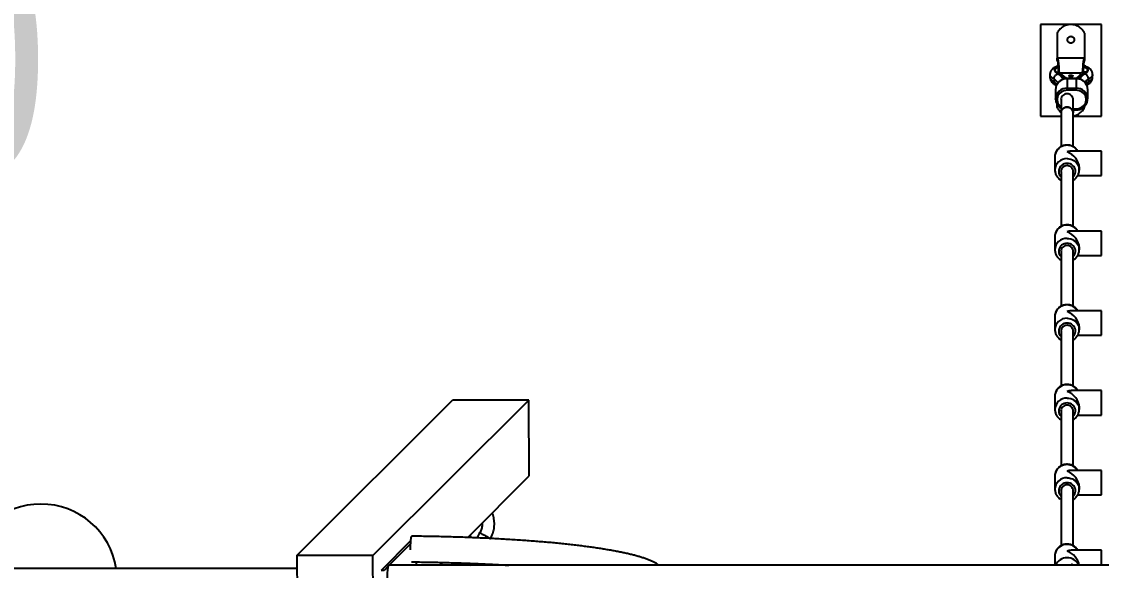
# Model space of a CAD drawing. Header units: millimetres. Extents: x -5052 to 3913, y -2721 to 2583.
# Drawn here: x -2136 to -721, y 422 to 1141 of the extents above; entities that cross this region are included whole.
import ezdxf

# ---------------------------------------------------------------- set-up
doc = ezdxf.new("R2010")
doc.units = ezdxf.units.MM
for name, color, linetype in [('DIKOM_ОБЪЕКТ', 7, 'Continuous'), ('DIKOM_РАЗМЕР_ЗОНА', 7, 'Continuous'), ('DIKOM_РАЗМЕР_ОБЪЕКТА', 7, 'Continuous')]:
    doc.layers.add(name, color=color, linetype=linetype)
doc.styles.add('style1', font='arial.ttf', dxfattribs={"width": 0.8})
doc.dimstyles.new('1-50', dxfattribs={"dimtxt": 300, "dimasz": 200, "dimexe": 100, "dimexo": 0, "dimgap": 100, "dimtad": 1, "dimdec": 0, "dimtxsty": 'style1', "dimcen": 0, "dimclrd": 7, "dimclre": 7, "dimadec": 1, "dimazin": 2, "dimtfac": 1, "dimtdec": 0, "dimtmove": 0, "dimatfit": 3, "dimfxl": 0, "dimlwd": 25, "dimlwe": 18, "dimarcsym": 0})

# ---------------------------------------------------------------- blocks, each defined once
blk = doc.blocks.new('*D3')
at = {"layer": 'Defpoints', "color": 0, "transparency": 16777216}
for p in [(-4246.9, 762), (3912.7, 255.5), (3912.7, -2621.2)]:
    blk.add_point(p, dxfattribs=at)
at = {"layer": 'DIKOM_РАЗМЕР_ЗОНА', "color": 7, "lineweight": 18, "transparency": 16777216}
for p, q in [((-4246.9, 762), (-4246.9, -2721.2)), ((3912.7, 255.5), (3912.7, -2721.2))]:
    blk.add_line(p, q, dxfattribs=at)
at = {"layer": 'DIKOM_РАЗМЕР_ЗОНА', "color": 7, "lineweight": 25, "transparency": 16777216}
blk.add_line((-4046.9, -2621.2), (3712.7, -2621.2), dxfattribs=at)
at = {"layer": 'DIKOM_РАЗМЕР_ЗОНА', "color": 7, "transparency": 16777216}
for points in [[(-4046.9, -2587.9), (-4046.9, -2654.6), (-4246.9, -2621.2)], [(3712.7, -2587.9), (3712.7, -2654.6), (3912.7, -2621.2)]]:
    blk.add_solid(points, dxfattribs=at)
at = {"layer": 'DIKOM_РАЗМЕР_ЗОНА', "color": 0, "transparency": 16777216, "insert": (-167.1, -2368.1), "char_height": 300, "attachment_point": 5, "style": 'style1'}
blk.add_mtext('8160', dxfattribs=at)
blk = doc.blocks.new('*D4')
at = {"layer": 'Defpoints', "color": 0, "transparency": 16777216}
for p in [(-4601.8, 2582.7), (147.2, 2582.7), (588.7, -2130.3)]:
    blk.add_point(p, dxfattribs=at)
at = {"layer": 'DIKOM_РАЗМЕР_ЗОНА', "color": 7, "lineweight": 18, "transparency": 16777216}
for p, q in [((147.2, 2582.7), (-4701.8, 2582.7)), ((588.7, -2130.3), (-4701.8, -2130.3))]:
    blk.add_line(p, q, dxfattribs=at)
at = {"layer": 'DIKOM_РАЗМЕР_ЗОНА', "color": 7, "lineweight": 25, "transparency": 16777216}
blk.add_line((-4601.8, -1930.3), (-4601.8, 2382.7), dxfattribs=at)
at = {"layer": 'DIKOM_РАЗМЕР_ЗОНА', "color": 7, "transparency": 16777216}
for points in [[(-4635.1, 2382.7), (-4568.5, 2382.7), (-4601.8, 2582.7)], [(-4635.1, -1930.3), (-4568.5, -1930.3), (-4601.8, -2130.3)]]:
    blk.add_solid(points, dxfattribs=at)
at = {"layer": 'DIKOM_РАЗМЕР_ЗОНА', "color": 0, "transparency": 16777216, "insert": (-4855, 226.2), "char_height": 300, "attachment_point": 5, "rotation": 90, "style": 'style1'}
blk.add_mtext('4700', dxfattribs=at)

msp = doc.modelspace()

# ---------------------------------------------------------------- linework, layer by layer
at = {"layer": 'DIKOM_ОБЪЕКТ'}
for p, q in [((-800.9, 1137.4), (-800.9, 1017.4)), ((-720.9, 1137.4), (-800.9, 1137.4)), ((-720.9, 1017.4), (-720.9, 1137.4)), ((-778.9, 1126.1), (-778.9, 1101.4)), ((-742.9, 1126.1), (-742.9, 1101.4)), ((-778.9, 1090.4), (-778.9, 1093.4)), ((-778.5, 1092.7), (-778.5, 1090)), ((-743.4, 1090), (-743.4, 1092.7)), ((-742.9, 1093.4), (-742.9, 1090.4)), ((-788.4, 1071.9), (-788.4, 1068.1)), ((-783, 1066.1), (-783, 1062.3)), ((-776.8, 1074.4), (-776.9, 1073)), ((-753.9, 1066.4), (-765.9, 1066.4)), ((-765.9, 1066.3), (-765.9, 1066.4)), ((-765.9, 1066.3), (-765.9, 1053.8)), ((-753.9, 1066.3), (-765.9, 1066.3)), ((-753.9, 1066.3), (-753.9, 1066.4)), ((-753.9, 1066.3), (-753.9, 1053.8)), ((-744.1, 1074.3), (-744.8, 1073.8)), ((-737.8, 1066.1), (-737.8, 1062.3)), ((-732.4, 1068.1), (-732.4, 1071.9)), ((-780.9, 1052.3), (-780.9, 1039.7)), ((-765.9, 1051.2), (-765.9, 1053.8)), ((-765.9, 1053.8), (-753.9, 1053.8)), ((-753.9, 1051.2), (-765.9, 1051.2)), ((-753.9, 1051.2), (-753.9, 1053.8)), ((-738.9, 1039.7), (-738.9, 1052.3)), ((-780.9, 1039.4), (-780.9, 1039.7)), ((-773.9, 1039), (-773.9, 1021.6)), ((-757.9, 1021.6), (-757.9, 1039)), ((-738.9, 1040), (-738.9, 1039.7)), ((-778.9, 1028.7), (-778.9, 1032.7)), ((-773.9, 1021.6), (-773.9, 977.2)), ((-757.9, 1026.8), (-753.9, 1026.8)), ((-757.9, 1025.5), (-753.9, 1025.5)), ((-757.9, 977.2), (-757.9, 1021.6)), ((-753.9, 1025.5), (-753.9, 1026.8)), ((-742.9, 1028.7), (-742.9, 1030.1)), ((-800.9, 1017.4), (-773.9, 1017.4)), ((-757.9, 1017.4), (-720.9, 1017.4)), ((-781.9, 964.3), (-781.9, 964)), ((-781.9, 964), (-781.9, 946.6)), ((-720.9, 971.3), (-760.4, 971.3)), ((-720.9, 939.3), (-720.9, 971.3)), ((-749.9, 946.6), (-749.9, 949.7)), ((-773.9, 944.8), (-773.9, 872.6)), ((-757.9, 872.6), (-757.9, 944.8)), ((-751.9, 939.3), (-720.9, 939.3)), ((-749.9, 946.7), (-749.9, 946.6)), ((-720.9, 866.6), (-760.4, 866.6)), ((-720.9, 834.6), (-720.9, 866.6)), ((-781.9, 859.7), (-781.9, 859.3)), ((-781.9, 859.3), (-781.9, 841.9)), ((-773.9, 840.2), (-773.9, 767.9)), ((-757.9, 767.9), (-757.9, 840.2)), ((-749.9, 841.9), (-749.9, 845)), ((-749.9, 842.1), (-749.9, 841.9)), ((-751.9, 834.6), (-720.9, 834.6)), ((-781.9, 755), (-781.9, 754.7)), ((-781.9, 754.7), (-781.9, 737.2)), ((-720.9, 762), (-760.4, 762)), ((-720.9, 730), (-720.9, 762)), ((-749.9, 737.2), (-749.9, 740.4)), ((-749.9, 737.4), (-749.9, 737.2)), ((-773.9, 735.5), (-773.9, 663.3)), ((-757.9, 663.3), (-757.9, 735.5)), ((-751.9, 730), (-720.9, 730)), ((-720.9, 657.3), (-760.4, 657.3)), ((-720.9, 625.3), (-720.9, 657.3)), ((-1775.3, 441), (-1571.3, 645)), ((-1675.7, 441), (-1471.6, 645)), ((-1471.6, 645), (-1571.3, 645)), ((-1470.9, 545.4), (-1471.6, 645)), ((-781.9, 650.4), (-781.9, 650)), ((-781.9, 650), (-781.9, 632.6)), ((-773.9, 630.9), (-773.9, 558.6)), ((-757.9, 558.6), (-757.9, 630.9)), ((-751.9, 625.3), (-720.9, 625.3)), ((-749.9, 632.6), (-749.9, 635.7)), ((-749.9, 632.8), (-749.9, 632.6)), ((-720.9, 552.7), (-760.4, 552.7)), ((-720.9, 520.7), (-720.9, 552.7)), ((-1551.5, 464.8), (-1470.9, 545.4)), ((-781.9, 545.7), (-781.9, 545.4)), ((-781.9, 545.4), (-781.9, 527.9)), ((-773.9, 526.2), (-773.9, 454)), ((-757.9, 454), (-757.9, 526.2)), ((-749.9, 527.9), (-749.9, 531.1)), ((-749.9, 528.1), (-749.9, 527.9)), ((-751.9, 520.7), (-720.9, 520.7)), ((-1625.9, 461), (-1665, 421.6)), ((-1626.2, 456.7), (-1654.3, 428.4)), ((-1675.7, 441), (-1775.3, 441)), ((-1775.3, 441), (-1774.5, 341.3)), ((-1674.9, 341.3), (-1675.7, 441)), ((-781.9, 441.1), (-781.9, 440.7)), ((-781.9, 440.7), (-781.9, 428.4)), ((-720.9, 448), (-760.4, 448)), ((-720.9, 428.4), (-720.9, 448)), ((-1656, 426.7), (-1661.1, 421.6)), ((1321.1, 428.4), (-1655.3, 428.4)), ((-1618.7, 429.2), (-1618.7, 432.7)), ((-1618.7, 428.4), (-1618.7, 429.2)), ((-1587.9, 428.4), (-1584.2, 432.1)), ((-1586.9, 429.4), (-1586.5, 428.4)), ((-1564.3, 431.5), (-1565.8, 428.4)), ((-1534.5, 428.4), (-1534.1, 430.3)), ((-1775.2, 423.9), (-2443.4, 423.9)), ((-1661.1, 421.6), (-1665, 421.6))]:
    msp.add_line(p, q, dxfattribs=at)
at = {"layer": 'DIKOM_ОБЪЕКТ', "flags": 128}
for points in [[(-777.3, 1082.4), (-778.4, 1081.9), (-779.8, 1081.1), (-781, 1080.2), (-781.8, 1079.2), (-782.3, 1078.3), (-782.4, 1077.3), (-782.1, 1076.3), (-781.5, 1075.4), (-780.6, 1074.5), (-779.3, 1073.6), (-777.7, 1072.8)], [(-780, 1074.8), (-780.8, 1075.7), (-781.3, 1076.7), (-781.4, 1077.6), (-781.2, 1078.6), (-780.6, 1079.5), (-779.7, 1080.4), (-778.4, 1081.2), (-777.2, 1081.9)], [(-744.6, 1082.3), (-743.9, 1082), (-742.3, 1081.2), (-741.1, 1080.4), (-740.2, 1079.5), (-739.6, 1078.6), (-739.4, 1077.6), (-739.5, 1076.7), (-740, 1075.7), (-740.8, 1074.8)], [(-743, 1072.8), (-741.5, 1073.6), (-740.2, 1074.5), (-739.2, 1075.4), (-738.6, 1076.3), (-738.4, 1077.3), (-738.5, 1078.3), (-739, 1079.2), (-739.8, 1080.2), (-740.9, 1081.1), (-742.4, 1081.9), (-744.2, 1082.7), (-744.5, 1082.8)], [(-783, 1066.1), (-784.7, 1067), (-786.1, 1068), (-787.2, 1069), (-787.9, 1070.1), (-788.3, 1071.2), (-788.4, 1071.9)], [(-788.4, 1068.1), (-788.3, 1067.5), (-787.9, 1066.4), (-787.2, 1065.3), (-786.1, 1064.2), (-784.7, 1063.3), (-783, 1062.3)], [(-732.4, 1071.9), (-732.5, 1071.2), (-732.8, 1070.1), (-733.6, 1069), (-734.7, 1068), (-736.1, 1067), (-737.8, 1066.1)], [(-737.8, 1062.3), (-736.1, 1063.3), (-734.7, 1064.2), (-733.6, 1065.3), (-732.8, 1066.4), (-732.5, 1067.5), (-732.4, 1068.1)], [(-765.9, 1051.2), (-768.1, 1051), (-770.2, 1050.5), (-772.1, 1049.7), (-773.9, 1048.6), (-775.5, 1047.2), (-776.8, 1045.7), (-777.9, 1043.9), (-778.5, 1042), (-778.9, 1040), (-778.9, 1038), (-778.5, 1036), (-777.9, 1034.1), (-776.8, 1032.3), (-775.5, 1030.7), (-773.9, 1029.4)], [(-753.9, 1026.8), (-751.8, 1027), (-749.7, 1027.5), (-747.8, 1028.3), (-746, 1029.4), (-744.4, 1030.7), (-743.1, 1032.3), (-742, 1034.1), (-741.3, 1036), (-741, 1038), (-741, 1040), (-741.3, 1042), (-742, 1043.9), (-743.1, 1045.7), (-744.4, 1047.2), (-746, 1048.6), (-747.8, 1049.7), (-749.7, 1050.5), (-751.8, 1051), (-753.9, 1051.2)], [(-773.9, 1021.6), (-773.8, 1022.8), (-773.4, 1024.3), (-772.6, 1025.8), (-771.4, 1027), (-770.1, 1028), (-768.5, 1028.7), (-766.8, 1029), (-765.1, 1029), (-763.4, 1028.7), (-761.8, 1028), (-760.4, 1027), (-759.3, 1025.8), (-758.5, 1024.3), (-758.1, 1022.8), (-757.9, 1021.6)], [(-765.9, 979), (-768.3, 978.8), (-770.7, 978.3), (-772.9, 977.5), (-775, 976.4), (-776.8, 975), (-778.5, 973.3), (-779.8, 971.5), (-780.8, 969.5), (-781.5, 967.3), (-781.9, 965.1), (-781.9, 964.3)], [(-765.9, 955.1), (-767.9, 955), (-769.8, 954.5), (-771.6, 953.7), (-773.2, 952.6), (-774.5, 951.2), (-775.6, 949.7), (-776.4, 948), (-776.8, 946.2), (-776.9, 944.3), (-776.7, 942.5), (-776.1, 940.8), (-775.1, 939.1), (-773.9, 937.7)], [(-765.9, 961.5), (-763.6, 961.4), (-761.2, 960.9), (-759, 960.1), (-756.9, 958.9), (-755.1, 957.5), (-753.4, 955.9), (-752.1, 954.1), (-751.1, 952), (-750.3, 949.9), (-750, 947.7), (-749.9, 946.7)], [(-757.9, 937.7), (-756.8, 939.1), (-755.8, 940.8), (-755.2, 942.5), (-755, 944.3), (-755, 946.2), (-755.5, 948), (-756.3, 949.7), (-757.3, 951.2), (-758.7, 952.6), (-760.3, 953.7), (-762.1, 954.5), (-764, 955), (-765.9, 955.1)], [(-765.9, 874.3), (-768.3, 874.2), (-770.7, 873.7), (-772.9, 872.9), (-775, 871.7), (-776.8, 870.3), (-778.5, 868.7), (-779.8, 866.8), (-780.8, 864.8), (-781.5, 862.7), (-781.9, 860.5), (-781.9, 859.7)], [(-765.9, 850.5), (-767.9, 850.3), (-769.8, 849.8), (-771.6, 849), (-773.2, 847.9), (-774.5, 846.6), (-775.6, 845), (-776.4, 843.3), (-776.8, 841.5), (-776.9, 839.7), (-776.7, 837.9), (-776.1, 836.1), (-775.1, 834.5), (-773.9, 833.1)], [(-765.9, 856.9), (-763.6, 856.7), (-761.2, 856.2), (-759, 855.4), (-756.9, 854.3), (-755.1, 852.9), (-753.4, 851.3), (-752.1, 849.4), (-751.1, 847.4), (-750.3, 845.2), (-750, 843), (-749.9, 842.1)], [(-757.9, 833.1), (-756.8, 834.5), (-755.8, 836.1), (-755.2, 837.9), (-755, 839.7), (-755, 841.5), (-755.5, 843.3), (-756.3, 845), (-757.3, 846.6), (-758.7, 847.9), (-760.3, 849), (-762.1, 849.8), (-764, 850.3), (-765.9, 850.5)], [(-765.9, 769.7), (-768.3, 769.5), (-770.7, 769), (-772.9, 768.2), (-775, 767.1), (-776.8, 765.7), (-778.5, 764), (-779.8, 762.2), (-780.8, 760.2), (-781.5, 758), (-781.9, 755.8), (-781.9, 755)], [(-765.9, 752.2), (-763.6, 752.1), (-761.2, 751.6), (-759, 750.8), (-756.9, 749.6), (-755.1, 748.2), (-753.4, 746.6), (-752.1, 744.7), (-751.1, 742.7), (-750.3, 740.6), (-750, 738.4), (-749.9, 737.4)], [(-765.9, 745.8), (-767.9, 745.6), (-769.8, 745.2), (-771.6, 744.4), (-773.2, 743.3), (-774.5, 741.9), (-775.6, 740.4), (-776.4, 738.7), (-776.8, 736.9), (-776.9, 735), (-776.7, 733.2), (-776.1, 731.5), (-775.1, 729.8), (-773.9, 728.4)], [(-757.9, 728.4), (-756.8, 729.8), (-755.8, 731.5), (-755.2, 733.2), (-755, 735), (-755, 736.9), (-755.5, 738.7), (-756.3, 740.4), (-757.3, 741.9), (-758.7, 743.3), (-760.3, 744.4), (-762.1, 745.2), (-764, 745.6), (-765.9, 745.8)], [(-765.9, 665), (-768.3, 664.9), (-770.7, 664.4), (-772.9, 663.5), (-775, 662.4), (-776.8, 661), (-778.5, 659.4), (-779.8, 657.5), (-780.8, 655.5), (-781.5, 653.4), (-781.9, 651.2), (-781.9, 650.4)], [(-765.9, 641.2), (-767.9, 641), (-769.8, 640.5), (-771.6, 639.7), (-773.2, 638.6), (-774.5, 637.3), (-775.6, 635.7), (-776.4, 634), (-776.8, 632.2), (-776.9, 630.4), (-776.7, 628.6), (-776.1, 626.8), (-775.1, 625.2), (-773.9, 623.8)], [(-765.9, 647.6), (-763.6, 647.4), (-761.2, 646.9), (-759, 646.1), (-756.9, 645), (-755.1, 643.6), (-753.4, 641.9), (-752.1, 640.1), (-751.1, 638.1), (-750.3, 635.9), (-750, 633.7), (-749.9, 632.8)], [(-757.9, 623.8), (-756.8, 625.2), (-755.8, 626.8), (-755.2, 628.6), (-755, 630.4), (-755, 632.2), (-755.5, 634), (-756.3, 635.7), (-757.3, 637.3), (-758.7, 638.6), (-760.3, 639.7), (-762.1, 640.5), (-764, 641), (-765.9, 641.2)], [(-765.9, 560.4), (-768.3, 560.2), (-770.7, 559.7), (-772.9, 558.9), (-775, 557.8), (-776.8, 556.4), (-778.5, 554.7), (-779.8, 552.9), (-780.8, 550.9), (-781.5, 548.7), (-781.9, 546.5), (-781.9, 545.7)], [(-765.9, 542.9), (-763.6, 542.8), (-761.2, 542.3), (-759, 541.5), (-756.9, 540.3), (-755.1, 538.9), (-753.4, 537.3), (-752.1, 535.4), (-751.1, 533.4), (-750.3, 531.3), (-750, 529.1), (-749.9, 528.1)], [(-765.9, 536.5), (-767.9, 536.3), (-769.8, 535.9), (-771.6, 535.1), (-773.2, 534), (-774.5, 532.6), (-775.6, 531.1), (-776.4, 529.4), (-776.8, 527.6), (-776.9, 525.7), (-776.7, 523.9), (-776.1, 522.1), (-775.1, 520.5), (-773.9, 519.1)], [(-757.9, 519.1), (-756.8, 520.5), (-755.8, 522.1), (-755.2, 523.9), (-755, 525.7), (-755, 527.6), (-755.5, 529.4), (-756.3, 531.1), (-757.3, 532.6), (-758.7, 534), (-760.3, 535.1), (-762.1, 535.9), (-764, 536.3), (-765.9, 536.5)], [(-1535.5, 471.4), (-1535.4, 471.3), (-1535.1, 471), (-1534.5, 470.6), (-1533.5, 470), (-1532.4, 469.3), (-1531.1, 468.5), (-1529.6, 467.6), (-1528.1, 466.8), (-1526.6, 465.9), (-1525.2, 465.2), (-1524, 464.5), (-1523, 464), (-1522.2, 463.6), (-1521.8, 463.4), (-1521.6, 463.4)], [(-1626.4, 448.6), (-1626.4, 450.7), (-1626.4, 453.1), (-1626.3, 455.5), (-1626.2, 457.7), (-1626, 459.8), (-1625.9, 461.7), (-1625.7, 463.3), (-1625.5, 464.6), (-1625.3, 465.5), (-1625.1, 466.2), (-1624.9, 466.5), (-1624.8, 466.5)], [(-765.9, 455.7), (-768.3, 455.6), (-770.7, 455.1), (-772.9, 454.2), (-775, 453.1), (-776.8, 451.7), (-778.5, 450.1), (-779.8, 448.2), (-780.8, 446.2), (-781.5, 444.1), (-781.9, 441.9), (-781.9, 441.1)], [(-757.7, 428.4), (-758.7, 429.3), (-760.2, 430.3)]]:
    msp.add_lwpolyline(points, dxfattribs=at)
at = {"layer": 'DIKOM_ОБЪЕКТ'}
for centre, radius, start, end in [((-802.9, 1041.1), 31.9, 38.0023, 51.359), ((-804.7, 1035.4), 34.6, 42.3682, 51.0594), ((-798, 1042.8), 36.8, 39.1995, 60.72), ((-766.2, 1051.2), 15.1, 89.1126, 151.3041), ((-797, 1047.8), 31.6, 34.3148, 52.3312), ((-753.8, 1051.1), 15.2, 30.5941, 90.611), ((-722.3, 1042.1), 37.6, 119.5041, 140.2457), ((-723.2, 1047.2), 32.4, 127.8475, 144.8968), ((-717.5, 1040.7), 32.6, 128.7104, 140.4577), ((-715.6, 1034.9), 35.4, 128.9971, 136.0585), ((-767.6, 1052.2), 13.3, 152.0845, 179.922), ((-766.4, 1039.2), 14.6, 88.2028, 178.0827), ((-753.5, 1039.2), 14.6, 3.1957, 91.7689), ((-752.3, 1052.2), 13.4, 0.1245, 29.6428), ((-766.2, 1038.8), 7.73, 88.0021, 178.2839), ((-765.7, 1038.8), 7.73, 1.7177, 91.9963), ((-766.2, 1021.3), 7.73, 88.0021, 178.2839), ((-765.7, 1021.3), 7.73, 1.7177, 91.9963), ((-765.7, 962.9), 16.1, 31.4529, 90.7855), ((-766.4, 946), 15.6, 88.2988, 177.7747), ((-766.2, 944.6), 7.73, 88.0019, 178.2836), ((-765.7, 944.6), 7.73, 1.718, 91.9965), ((-765.7, 858.2), 16.1, 31.4531, 90.7849), ((-766.4, 841.4), 15.6, 88.2988, 177.7747), ((-766.2, 839.9), 7.73, 88.0015, 178.2835), ((-765.7, 839.9), 7.73, 1.718, 91.9969), ((-765.7, 753.5), 16.1, 31.4529, 90.7855), ((-766.4, 736.7), 15.6, 88.2988, 177.7747), ((-766.2, 735.3), 7.73, 88.0019, 178.2836), ((-765.7, 735.3), 7.73, 1.718, 91.9965), ((-765.7, 648.9), 16.1, 31.4531, 90.7849), ((-766.4, 632), 15.5, 88.2984, 177.7751), ((-766.2, 630.6), 7.73, 88.0019, 178.2831), ((-765.7, 630.6), 7.73, 1.7185, 91.9965), ((-765.7, 544.2), 16.1, 31.4532, 90.7852), ((-766.4, 527.4), 15.6, 88.2988, 177.7747), ((-766.2, 526), 7.73, 88.0019, 178.2836), ((-765.7, 526), 7.73, 1.718, 91.9965), ((-2110.9, 408.6), 100, 8.8025, 171.1975), ((-765.7, 439.6), 16.1, 31.453, 90.7852), ((-1537.4, 455.8), 29.3, 237.5814, 249.231), ((-766.2, 422.4), 15.9, 88.9409, 157.8184), ((-765.6, 422.4), 15.9, 22.0816, 91.1587)]:
    msp.add_arc(centre, radius, start, end, dxfattribs=at)
for centre, major_axis, ratio, start_param, end_param in [((-765.9, 955.3), (13.1, 13.1), 0.694806, 0.607232, 0.963565), ((-765.9, 955.3), (13.1, -13.1), 0.694806, 0.607232, 2.178028), ((-765.9, 850.6), (13.1, 13.1), 0.694806, 0.607232, 0.963565), ((-765.9, 850.6), (13.1, -13.1), 0.694806, 0.607232, 2.178028), ((-765.9, 746), (13.1, 13.1), 0.694806, 0.607232, 0.963565), ((-765.9, 746), (13.1, -13.1), 0.694806, 0.607232, 2.178028), ((-765.9, 641.3), (13.1, 13.1), 0.694806, 0.607232, 0.963565), ((-765.9, 641.3), (13.1, -13.1), 0.694806, 0.607232, 2.178028), ((-765.9, 536.7), (13.1, 13.1), 0.694806, 0.607232, 0.963565), ((-765.9, 536.7), (13.1, -13.1), 0.694806, 0.607232, 2.178028), ((-765.9, 432), (13.1, 13.1), 0.694806, 0.607232, 0.963565), ((-765.9, 432), (13.1, -13.1), 0.694806, 0.733678, 2.178028), ((-1655.3, 407.4), (0, 21), 0.087489, 0, 3.141593)]:
    msp.add_ellipse(centre, major_axis=major_axis, ratio=ratio, start_param=start_param, end_param=end_param, dxfattribs=at)
for points, knots in [([(-742.9, 1126.1), (-743, 1126.2), (-743.2, 1126.6), (-744.1, 1128.3), (-745.9, 1130.7), (-748.6, 1133.3), (-751.5, 1135.1), (-754.6, 1136.4), (-757.9, 1137.2), (-761.3, 1137.5), (-764.6, 1137.1), (-767.9, 1136.2), (-771, 1134.8), (-773.7, 1132.8), (-776.6, 1130.1), (-778.1, 1127.6), (-778.9, 1126.1)], [0, 0, 0, 0, 0.00619, 0.03095, 0.130579, 0.205917, 0.281257, 0.356596, 0.431934, 0.507272, 0.582612, 0.657949, 0.733289, 0.808626, 0.883966, 1, 1, 1, 1]), ([(-765.4, 1117.4), (-765.4, 1117.3), (-765.4, 1116.8), (-765.3, 1115.9), (-764.6, 1114.6), (-763.5, 1113.5), (-762.1, 1112.9), (-760.5, 1112.8), (-759.1, 1113.2), (-757.8, 1114.1), (-756.9, 1115.3), (-756.4, 1116.8), (-756.5, 1118.3), (-757, 1119.7), (-758, 1120.9), (-759.4, 1121.7), (-760.9, 1122), (-762.4, 1121.7), (-763.8, 1121), (-764.8, 1119.9), (-765.4, 1118.6), (-765.4, 1117.7), (-765.4, 1117.4)], [0, 0, 0, 0, 0.009839, 0.049474, 0.103157, 0.15684, 0.210519, 0.264203, 0.317884, 0.371568, 0.425249, 0.478929, 0.532613, 0.586293, 0.639977, 0.693658, 0.747338, 0.801022, 0.854703, 0.908387, 0.962067, 1, 1, 1, 1]), ([(-778.9, 1101.4), (-778.9, 1101.1), (-778.9, 1100), (-778.9, 1098), (-778.9, 1095.8), (-778.9, 1094.1), (-778.9, 1093.4), (-778.9, 1093.4), (-778.9, 1093.4)], [0, 0, 0, 0, 0.0541268, 0.2683316, 0.482529, 0.697284, 0.9119819, 1, 1, 1, 1]), ([(-778.9, 1093.4), (-778.9, 1093.3), (-778.8, 1093.3), (-778.6, 1092.9), (-778.5, 1092.7)], [0, 0, 0, 0, 0.49215, 1, 1, 1, 1]), ([(-743, 1093.4), (-744.3, 1093.4), (-746.8, 1093.4), (-750.8, 1093.4), (-754.9, 1093.4), (-759, 1093.4), (-763.1, 1093.4), (-767.2, 1093.4), (-771.2, 1093.4), (-775.2, 1093.4), (-777.7, 1093.4), (-778.9, 1093.4)], [0, 0, 0, 0, 0.131341, 0.248821, 0.355351, 0.454815, 0.551934, 0.649949, 0.755029, 0.870802, 1, 1, 1, 1]), ([(-778.9, 1093.4), (-778.9, 1093.4), (-778.9, 1093.4), (-778.9, 1093.4), (-778.9, 1093.4)], [0, 0, 0, 0, 0.256331, 1, 1, 1, 1]), ([(-778.5, 1090), (-778.5, 1090), (-778.6, 1090.1), (-778.7, 1090.3), (-778.9, 1090.4), (-778.9, 1090.4), (-778.9, 1090.4)], [0, 0, 0, 0, 0.048367, 0.242136, 0.618945, 1, 1, 1, 1]), ([(-778.5, 1092.7), (-778.4, 1092.5), (-778.1, 1091.9), (-777.7, 1090.3), (-777.4, 1088.2), (-777.2, 1086.2), (-777, 1084), (-776.8, 1081.4), (-776.8, 1078.6), (-776.8, 1076.2), (-776.8, 1074.8), (-776.8, 1074.4)], [0, 0, 0, 0, 0.063379, 0.245661, 0.34832, 0.451033, 0.56673, 0.682464, 0.811236, 0.940012, 1, 1, 1, 1]), ([(-777.1, 1073.6), (-777.1, 1073.8), (-777.1, 1074.7), (-777, 1076.6), (-777, 1079), (-777.1, 1081.5), (-777.3, 1083.8), (-777.5, 1086), (-777.8, 1088.1), (-778.2, 1089.4), (-778.4, 1089.9), (-778.5, 1090)], [0, 0, 0, 0, 0.033628, 0.152626, 0.27163, 0.398643, 0.525591, 0.648662, 0.771584, 0.946407, 1, 1, 1, 1]), ([(-745.1, 1074.4), (-745.1, 1076), (-745.1, 1078.6), (-745, 1082), (-744.9, 1084.6), (-744.6, 1087.2), (-744.3, 1089.4), (-743.9, 1091.2), (-743.6, 1092.2), (-743.4, 1092.6), (-743.4, 1092.7)], [0, 0, 0, 0, 0.221751, 0.34095, 0.460114, 0.593813, 0.727397, 0.848226, 0.968923, 1, 1, 1, 1]), ([(-743.4, 1090), (-743.5, 1089.8), (-743.8, 1089.2), (-744.2, 1087.4), (-744.6, 1084.4), (-744.8, 1081.2), (-744.9, 1078.2), (-744.9, 1075.7), (-744.8, 1074.1), (-744.8, 1073.3)], [0, 0, 0, 0, 0.092492, 0.252502, 0.429491, 0.640758, 0.758593, 0.876431, 1, 1, 1, 1]), ([(-743.4, 1092.7), (-743.3, 1092.9), (-743.1, 1093.3), (-743, 1093.3), (-743, 1093.4)], [0, 0, 0, 0, 0.491605, 1, 1, 1, 1]), ([(-742.9, 1090.4), (-742.9, 1090.4), (-742.9, 1090.4), (-743, 1090.4), (-743.1, 1090.4), (-743.3, 1090.1), (-743.4, 1090)], [0, 0, 0, 0, 0.048376, 0.241904, 0.617096, 1, 1, 1, 1]), ([(-743, 1093.4), (-743, 1093.4), (-743, 1093.4), (-742.9, 1093.4), (-742.9, 1093.4)], [0, 0, 0, 0, 0.25633, 1, 1, 1, 1]), ([(-742.9, 1101.4), (-742.9, 1101.1), (-742.9, 1100), (-742.9, 1098), (-742.9, 1095.8), (-742.9, 1094.1), (-742.9, 1093.4), (-742.9, 1093.4), (-742.9, 1093.4)], [0, 0, 0, 0, 0.0541268, 0.2683316, 0.482529, 0.697284, 0.9119819, 1, 1, 1, 1]), ([(-777.2, 1083.2), (-777.5, 1083.1), (-778.6, 1082.8), (-780.3, 1082.1), (-782.3, 1081), (-784.1, 1079.9), (-785.5, 1078.6), (-786.6, 1077.3), (-787.5, 1075.9), (-788.1, 1074.4), (-788.4, 1073), (-788.4, 1072.2), (-788.3, 1071.9)], [0, 0, 0, 0, 0.039601, 0.175977, 0.317138, 0.445444, 0.561175, 0.665816, 0.763036, 0.855767, 0.946194, 1, 1, 1, 1]), ([(-732.4, 1071.9), (-732.4, 1072.3), (-732.4, 1073.3), (-732.8, 1074.8), (-733.5, 1076.3), (-734.4, 1077.6), (-735.5, 1078.8), (-736.9, 1080), (-738.6, 1081.1), (-740.6, 1082.1), (-742.6, 1082.9), (-744, 1083.3), (-744.6, 1083.5)], [0, 0, 0, 0, 0.072999, 0.160966, 0.248809, 0.339178, 0.43502, 0.539595, 0.655556, 0.782121, 0.912928, 1, 1, 1, 1]), ([(-788.3, 1068.1), (-788.4, 1067.9), (-788.4, 1067.1), (-788.1, 1065.8), (-787.5, 1064.3), (-786.7, 1062.9), (-785.7, 1061.6), (-784.4, 1060.4), (-782.9, 1059.3), (-781.6, 1058.6), (-781, 1058.3)], [0, 0, 0, 0, 0.053852, 0.174846, 0.294441, 0.416106, 0.543696, 0.681539, 0.833868, 1, 1, 1, 1]), ([(-783, 1066.1), (-782.9, 1066.7), (-782.8, 1068), (-781.9, 1069.9), (-780.6, 1071.4), (-779.1, 1072.4), (-778.1, 1072.7), (-777.7, 1072.8), (-777.7, 1072.8)], [0, 0, 0, 0, 0.21282, 0.425616, 0.639001, 0.85375, 0.996715, 1, 1, 1, 1]), ([(-781.3, 1058.6), (-781.5, 1058.8), (-782.1, 1059.2), (-782.8, 1060.5), (-782.9, 1061.7), (-783, 1062.3)], [0, 0, 0, 0, 0.175947, 0.587961, 1, 1, 1, 1]), ([(-780, 1074.8), (-780, 1074.8), (-779.5, 1074.9), (-778.5, 1075), (-777.6, 1074.7), (-777.1, 1074.5)], [0, 0, 0, 0, 0.011816, 0.403265, 1, 1, 1, 1]), ([(-765.9, 1066.4), (-766.4, 1066.4), (-767.5, 1066.4), (-769.3, 1066.1), (-771.4, 1065.5), (-773.4, 1064.6), (-775.2, 1063.5), (-776.9, 1062.1), (-778.2, 1060.5), (-779.1, 1059.3), (-779.4, 1058.6), (-779.4, 1058.6)], [0, 0, 0, 0, 0.073379, 0.205081, 0.33689, 0.468669, 0.600374, 0.731952, 0.863354, 0.994535, 1, 1, 1, 1]), ([(-776.8, 1074.4), (-776, 1074.3), (-774.1, 1074.2), (-770.7, 1073.9), (-766.9, 1073.8), (-763.3, 1074), (-760.2, 1074.1), (-757.1, 1073.9), (-753.8, 1073.8), (-750.3, 1074), (-747.4, 1074.2), (-745.7, 1074.3), (-745.1, 1074.4)], [0, 0, 0, 0, 0.085176, 0.216605, 0.347443, 0.434184, 0.520932, 0.607657, 0.694336, 0.812066, 0.930107, 1, 1, 1, 1]), ([(-766.7, 1066.4), (-766.8, 1066.5), (-767.6, 1067.4), (-769.4, 1069), (-771.7, 1070.9), (-773.3, 1072), (-774, 1072.5)], [0, 0, 0, 0, 0.056175, 0.401269, 0.753141, 1, 1, 1, 1]), ([(-763.3, 1069.7), (-763, 1069.4), (-762.6, 1068.8), (-761.9, 1068.3), (-761.3, 1068.1), (-760.9, 1068.1), (-760.4, 1068.1), (-759.7, 1068.5), (-759.1, 1069.1), (-758.6, 1069.7), (-758.5, 1070.1), (-758.5, 1070.3), (-758.6, 1070.4), (-758.8, 1070.6), (-759.3, 1070.8), (-760.4, 1071), (-761.7, 1071), (-762.7, 1070.8), (-763.2, 1070.5), (-763.3, 1070.4), (-763.4, 1070.2), (-763.4, 1070), (-763.3, 1069.8), (-763.3, 1069.7)], [0, 0, 0, 0, 0.1034393, 0.177373, 0.215792, 0.2477468, 0.2797366, 0.3304166, 0.4402483, 0.5011312, 0.525461, 0.5397615, 0.5541553, 0.5701462, 0.5985249, 0.6964855, 0.8002503, 0.9046673, 0.9218462, 0.9392156, 0.9545853, 0.9722056, 1, 1, 1, 1]), ([(-747.1, 1072.3), (-747.5, 1072), (-749, 1071), (-751.1, 1069.2), (-753, 1067.6), (-753.8, 1066.6), (-754, 1066.4)], [0, 0, 0, 0, 0.16432, 0.539911, 0.914499, 1, 1, 1, 1]), ([(-740.8, 1058.9), (-740.9, 1059.2), (-741.3, 1060), (-742.4, 1061.3), (-743.9, 1062.8), (-745.6, 1064.1), (-747.5, 1065.1), (-749.5, 1065.9), (-751.7, 1066.3), (-753.2, 1066.4), (-753.9, 1066.4)], [0, 0, 0, 0, 0.052128, 0.186196, 0.320477, 0.45498, 0.589711, 0.724636, 0.859738, 1, 1, 1, 1]), ([(-745, 1072.9), (-745, 1073), (-745.1, 1073.5), (-745.1, 1074), (-745.1, 1074.4)], [0, 0, 0, 0, 0.261461, 1, 1, 1, 1]), ([(-740.8, 1074.8), (-740.8, 1074.8), (-741.2, 1074.9), (-742.2, 1074.9), (-743.4, 1074.7), (-743.9, 1074.3), (-744, 1074.2)], [0, 0, 0, 0, 0.0103259, 0.351486, 0.8776214, 1, 1, 1, 1]), ([(-737.8, 1066.1), (-737.9, 1066.7), (-738, 1068), (-738.9, 1069.9), (-740.2, 1071.4), (-741.7, 1072.4), (-742.6, 1072.7), (-743, 1072.8), (-743, 1072.8)], [0, 0, 0, 0, 0.212823, 0.425614, 0.639, 0.85375, 0.996715, 1, 1, 1, 1]), ([(-739.8, 1058.3), (-739.1, 1058.7), (-737.8, 1059.3), (-736.3, 1060.5), (-734.9, 1061.8), (-733.9, 1063.1), (-733.1, 1064.5), (-732.6, 1066.1), (-732.4, 1067.3), (-732.4, 1068), (-732.4, 1068.1)], [0, 0, 0, 0, 0.167018, 0.327982, 0.472467, 0.604074, 0.727348, 0.84575, 0.974481, 1, 1, 1, 1]), ([(-739.5, 1058.6), (-739.3, 1058.8), (-738.7, 1059.2), (-738, 1060.5), (-737.9, 1061.7), (-737.8, 1062.3)], [0, 0, 0, 0, 0.176074, 0.588017, 1, 1, 1, 1]), ([(-781.3, 1058.6), (-781, 1058.3), (-780.5, 1057.9), (-780.1, 1057.5), (-779.9, 1057.3)], [0, 0, 0, 0, 0.548302, 1, 1, 1, 1]), ([(-740.4, 1057.8), (-740.3, 1057.9), (-740, 1058.1), (-739.7, 1058.4), (-739.5, 1058.6)], [0, 0, 0, 0, 0.196121, 1, 1, 1, 1]), ([(-780.9, 1039.4), (-780.9, 1038.9), (-780.9, 1037.8), (-780.5, 1036.1), (-779.8, 1034.1), (-778.8, 1032.3), (-777.5, 1030.6), (-776, 1029.1), (-774.8, 1028.2), (-774, 1027.8), (-773.9, 1027.7)], [0, 0, 0, 0, 0.0921, 0.239123, 0.386147, 0.533269, 0.680563, 0.828084, 0.975859, 1, 1, 1, 1]), ([(-753.9, 1025.5), (-753.5, 1025.5), (-752.4, 1025.5), (-750.6, 1025.8), (-748.5, 1026.4), (-746.5, 1027.3), (-744.7, 1028.5), (-743, 1029.9), (-741.6, 1031.5), (-740.5, 1033.3), (-739.7, 1035.2), (-739.1, 1037.2), (-738.9, 1038.8), (-739, 1039.8), (-739, 1040)], [0, 0, 0, 0, 0.0511157, 0.1428737, 0.2346978, 0.3265074, 0.418262, 0.5099289, 0.6014731, 0.6928633, 0.7840824, 0.8751372, 0.9660471, 1, 1, 1, 1]), ([(-778.9, 1028.7), (-778.9, 1028.6), (-778.7, 1028.2), (-777.8, 1026.4), (-776.3, 1024.2), (-774.5, 1022.8), (-773.9, 1022.3)], [0, 0, 0, 0, 0.033838, 0.169277, 0.714218, 1, 1, 1, 1]), ([(-757.9, 1017.6), (-757.7, 1017.7), (-756.4, 1017.8), (-754, 1018.6), (-750.9, 1019.9), (-748.2, 1021.9), (-745.3, 1024.7), (-743.8, 1027.1), (-742.9, 1028.7)], [0, 0, 0, 0, 0.035081, 0.209247, 0.383413, 0.557586, 0.731753, 1, 1, 1, 1]), ([(-765.9, 979.3), (-766.4, 979.3), (-767.6, 979.3), (-769.6, 979), (-771.8, 978.3), (-773.8, 977.4), (-775.7, 976.2), (-777.4, 974.7), (-778.9, 973.1), (-780.1, 971.2), (-781, 969.3), (-781.6, 967.2), (-781.9, 965.5), (-781.9, 964.6), (-781.9, 964.3)], [0, 0, 0, 0, 0.056673, 0.148689, 0.240803, 0.332893, 0.424898, 0.516747, 0.60837, 0.699714, 0.790747, 0.881469, 0.971914, 1, 1, 1, 1]), ([(-751.9, 971.3), (-752.2, 971.7), (-752.8, 972.8), (-754.1, 974.3), (-755.7, 975.8), (-757.5, 977.1), (-759.5, 978.1), (-761.6, 978.8), (-763.8, 979.2), (-765.3, 979.3), (-765.9, 979.3)], [0, 0, 0, 0, 0.0932899, 0.2231251, 0.3533148, 0.4839097, 0.6149057, 0.7462828, 0.8780001, 1, 1, 1, 1]), ([(-781.9, 946.6), (-781.9, 946.2), (-781.9, 945.1), (-781.6, 943.3), (-781, 941.2), (-780.1, 939.3), (-778.9, 937.4), (-777.4, 935.8), (-775.8, 934.4), (-774.5, 933.7), (-773.9, 933.3)], [0, 0, 0, 0, 0.073978, 0.207114, 0.340156, 0.473263, 0.606569, 0.740182, 0.874182, 1, 1, 1, 1]), ([(-757.9, 933.3), (-757.5, 933.6), (-756.4, 934.2), (-754.9, 935.4), (-753.4, 937), (-752.1, 938.8), (-751.1, 940.7), (-750.4, 942.8), (-750, 944.8), (-750, 946.1), (-750, 946.7)], [0, 0, 0, 0, 0.086603, 0.221486, 0.356061, 0.490245, 0.623984, 0.757263, 0.890112, 1, 1, 1, 1]), ([(-765.9, 874.7), (-766.4, 874.6), (-767.6, 874.6), (-769.6, 874.3), (-771.8, 873.7), (-773.8, 872.7), (-775.7, 871.5), (-777.4, 870.1), (-778.9, 868.4), (-780.1, 866.6), (-781, 864.6), (-781.6, 862.5), (-781.9, 860.9), (-781.9, 859.9), (-781.9, 859.7)], [0, 0, 0, 0, 0.056673, 0.14869, 0.240802, 0.332893, 0.424897, 0.516746, 0.608368, 0.699715, 0.790748, 0.881469, 0.971912, 1, 1, 1, 1]), ([(-751.9, 866.6), (-752.2, 867.1), (-752.8, 868.2), (-754.1, 869.7), (-755.7, 871.2), (-757.5, 872.4), (-759.5, 873.4), (-761.6, 874.1), (-763.8, 874.6), (-765.3, 874.6), (-765.9, 874.7)], [0, 0, 0, 0, 0.093292, 0.223125, 0.353317, 0.483912, 0.614906, 0.746283, 0.878, 1, 1, 1, 1]), ([(-781.9, 842), (-781.9, 841.6), (-781.9, 840.4), (-781.6, 838.6), (-781, 836.6), (-780.1, 834.6), (-778.9, 832.8), (-777.4, 831.2), (-775.8, 829.7), (-774.5, 829), (-773.9, 828.7)], [0, 0, 0, 0, 0.073979, 0.207114, 0.340157, 0.473263, 0.606567, 0.740182, 0.874182, 1, 1, 1, 1]), ([(-757.9, 828.7), (-757.5, 828.9), (-756.4, 829.5), (-754.9, 830.7), (-753.4, 832.3), (-752.1, 834.1), (-751.1, 836.1), (-750.4, 838.2), (-750, 840.2), (-750, 841.5), (-750, 842.1)], [0, 0, 0, 0, 0.086603, 0.221487, 0.356062, 0.490244, 0.623986, 0.757263, 0.890112, 1, 1, 1, 1]), ([(-765.9, 770), (-766.4, 770), (-767.6, 770), (-769.6, 769.6), (-771.8, 769), (-773.8, 768.1), (-775.7, 766.9), (-777.4, 765.4), (-778.9, 763.8), (-780.1, 761.9), (-781, 759.9), (-781.6, 757.9), (-781.9, 756.2), (-781.9, 755.3), (-781.9, 755)], [0, 0, 0, 0, 0.056673, 0.14869, 0.240803, 0.332894, 0.424898, 0.516747, 0.60837, 0.699714, 0.790747, 0.881469, 0.971914, 1, 1, 1, 1]), ([(-751.9, 762), (-752.2, 762.4), (-752.8, 763.5), (-754.1, 765), (-755.7, 766.5), (-757.5, 767.8), (-759.5, 768.8), (-761.6, 769.5), (-763.8, 769.9), (-765.3, 770), (-765.9, 770)], [0, 0, 0, 0, 0.09329, 0.223125, 0.353315, 0.48391, 0.614906, 0.746283, 0.878, 1, 1, 1, 1]), ([(-781.9, 737.3), (-781.9, 736.9), (-781.9, 735.8), (-781.6, 734), (-781, 731.9), (-780.1, 729.9), (-778.9, 728.1), (-777.4, 726.5), (-775.8, 725.1), (-774.5, 724.4), (-773.9, 724)], [0, 0, 0, 0, 0.073975, 0.207111, 0.340153, 0.473261, 0.606567, 0.74018, 0.87418, 1, 1, 1, 1]), ([(-757.9, 724), (-757.5, 724.3), (-756.4, 724.9), (-754.9, 726.1), (-753.4, 727.7), (-752.1, 729.5), (-751.1, 731.4), (-750.4, 733.5), (-750, 735.5), (-750, 736.8), (-750, 737.4)], [0, 0, 0, 0, 0.086603, 0.221487, 0.356063, 0.490246, 0.623985, 0.757263, 0.890112, 1, 1, 1, 1]), ([(-765.9, 665.3), (-766.4, 665.3), (-767.6, 665.3), (-769.6, 665), (-771.8, 664.4), (-773.8, 663.4), (-775.7, 662.2), (-777.4, 660.8), (-778.9, 659.1), (-780.1, 657.3), (-781, 655.3), (-781.6, 653.2), (-781.9, 651.6), (-781.9, 650.6), (-781.9, 650.4)], [0, 0, 0, 0, 0.056673, 0.14869, 0.240802, 0.332893, 0.424898, 0.516745, 0.608368, 0.699715, 0.790748, 0.881469, 0.971913, 1, 1, 1, 1]), ([(-751.9, 657.3), (-752.2, 657.8), (-752.8, 658.9), (-754.1, 660.4), (-755.7, 661.9), (-757.5, 663.1), (-759.5, 664.1), (-761.6, 664.8), (-763.8, 665.3), (-765.3, 665.3), (-765.9, 665.3)], [0, 0, 0, 0, 0.093292, 0.223125, 0.353318, 0.483912, 0.614906, 0.746283, 0.878, 1, 1, 1, 1]), ([(-781.9, 632.7), (-781.9, 632.3), (-781.9, 631.1), (-781.6, 629.3), (-781, 627.3), (-780.1, 625.3), (-778.9, 623.5), (-777.4, 621.8), (-775.8, 620.4), (-774.5, 619.7), (-773.9, 619.3)], [0, 0, 0, 0, 0.073979, 0.207114, 0.340156, 0.473263, 0.606567, 0.740182, 0.874182, 1, 1, 1, 1]), ([(-757.9, 619.4), (-757.5, 619.6), (-756.4, 620.2), (-754.9, 621.4), (-753.4, 623), (-752.1, 624.8), (-751.1, 626.8), (-750.4, 628.9), (-750, 630.9), (-750, 632.2), (-750, 632.8)], [0, 0, 0, 0, 0.086603, 0.221487, 0.356063, 0.490244, 0.623986, 0.757259, 0.890112, 1, 1, 1, 1]), ([(-765.9, 560.7), (-766.4, 560.7), (-767.6, 560.7), (-769.6, 560.3), (-771.8, 559.7), (-773.8, 558.8), (-775.7, 557.6), (-777.4, 556.1), (-778.9, 554.5), (-780.1, 552.6), (-781, 550.6), (-781.6, 548.6), (-781.9, 546.9), (-781.9, 546), (-781.9, 545.7)], [0, 0, 0, 0, 0.056673, 0.14869, 0.240803, 0.332894, 0.424898, 0.516747, 0.60837, 0.699714, 0.790747, 0.881472, 0.971914, 1, 1, 1, 1]), ([(-751.9, 552.7), (-752.2, 553.1), (-752.8, 554.2), (-754.1, 555.7), (-755.7, 557.2), (-757.5, 558.5), (-759.5, 559.5), (-761.6, 560.2), (-763.8, 560.6), (-765.3, 560.7), (-765.9, 560.7)], [0, 0, 0, 0, 0.09329, 0.223122, 0.353314, 0.483909, 0.614905, 0.746283, 0.878, 1, 1, 1, 1]), ([(-781.9, 528), (-781.9, 527.6), (-781.9, 526.5), (-781.6, 524.7), (-781, 522.6), (-780.1, 520.6), (-778.9, 518.8), (-777.4, 517.2), (-775.8, 515.8), (-774.5, 515.1), (-773.9, 514.7)], [0, 0, 0, 0, 0.073974, 0.207111, 0.340157, 0.473261, 0.606566, 0.740179, 0.874182, 1, 1, 1, 1]), ([(-757.9, 514.7), (-757.5, 515), (-756.4, 515.5), (-754.9, 516.8), (-753.4, 518.4), (-752.1, 520.2), (-751.1, 522.1), (-750.4, 524.2), (-750, 526.2), (-750, 527.5), (-750, 528.1)], [0, 0, 0, 0, 0.086603, 0.221487, 0.356062, 0.490246, 0.623985, 0.757263, 0.890112, 1, 1, 1, 1]), ([(-1521.6, 463.4), (-1521.3, 464), (-1520.4, 465.6), (-1519.2, 468.4), (-1518, 471.6), (-1517.2, 475), (-1516.7, 478.4), (-1516.5, 481.9), (-1516.6, 485.4), (-1517.1, 488.8), (-1517.8, 492.2), (-1518.6, 494.9), (-1519.3, 496.4), (-1519.4, 496.8)], [0, 0, 0, 0, 0.059083, 0.159025, 0.258995, 0.358971, 0.458954, 0.558941, 0.658932, 0.758925, 0.858918, 0.958909, 1, 1, 1, 1]), ([(-1532.6, 483.6), (-1532.6, 483.3), (-1532.5, 482.2), (-1532.6, 480.1), (-1533, 477.5), (-1533.8, 475), (-1534.6, 472.9), (-1535.3, 471.8), (-1535.5, 471.4)], [0, 0, 0, 0, 0.069903, 0.276206, 0.482505, 0.688809, 0.895135, 1, 1, 1, 1]), ([(-1546.9, 464.6), (-1547.2, 465.3), (-1547.7, 466.4), (-1548.4, 467.4), (-1548.6, 467.7)], [0, 0, 0, 0, 0.693994, 1, 1, 1, 1]), ([(-1535.5, 471.4), (-1536.1, 470.4), (-1537.4, 468.1), (-1538.6, 465.6), (-1539.2, 464.3)], [0, 0, 0, 0, 0.429689, 1, 1, 1, 1]), ([(-1300.9, 428.4), (-1301, 428.5), (-1302.1, 429.2), (-1304.3, 430.6), (-1307.6, 432.4), (-1311.4, 434.2), (-1315.6, 435.9), (-1320, 437.5), (-1324.6, 439), (-1329.3, 440.4), (-1334.3, 441.7), (-1339.5, 443), (-1344.9, 444.2), (-1350.5, 445.4), (-1356.4, 446.6), (-1362.5, 447.7), (-1368.8, 448.8), (-1375.4, 449.9), (-1382.2, 450.9), (-1389.2, 452), (-1396.5, 452.9), (-1403.9, 453.9), (-1411.6, 454.8), (-1419.5, 455.7), (-1427.5, 456.5), (-1435.8, 457.4), (-1444.3, 458.2), (-1452.9, 458.9), (-1461.7, 459.6), (-1470.7, 460.3), (-1479.9, 461), (-1489.1, 461.6), (-1498.6, 462.2), (-1508.2, 462.8), (-1517.9, 463.3), (-1527.7, 463.8), (-1537.6, 464.2), (-1547.7, 464.6), (-1557.8, 465), (-1568, 465.3), (-1578.3, 465.6), (-1588.7, 465.9), (-1599.1, 466.1), (-1609.5, 466.3), (-1618.1, 466.4), (-1623.2, 466.5), (-1624.8, 466.5)], [0, 0, 0, 0, 0.0030117, 0.0251162, 0.050123, 0.0771644, 0.1043522, 0.1307402, 0.1563539, 0.1813641, 0.2059226, 0.2301413, 0.2540995, 0.2778556, 0.3014519, 0.3249203, 0.3482849, 0.3715643, 0.3947731, 0.4179228, 0.4410225, 0.4640801, 0.4871013, 0.5100915, 0.5330547, 0.5559944, 0.5789138, 0.6018152, 0.6247011, 0.6475731, 0.6704329, 0.6932817, 0.7161209, 0.7389518, 0.7617752, 0.7845918, 0.8074025, 0.8302079, 0.8530087, 0.8758055, 0.8985989, 0.9213891, 0.9441769, 0.9669623, 0.9897461, 1, 1, 1, 1]), ([(-765.9, 456), (-766.4, 456), (-767.6, 456), (-769.6, 455.7), (-771.8, 455.1), (-773.8, 454.1), (-775.7, 452.9), (-777.4, 451.5), (-778.9, 449.8), (-780.1, 448), (-781, 446), (-781.6, 443.9), (-781.9, 442.3), (-781.9, 441.3), (-781.9, 441.1)], [0, 0, 0, 0, 0.056673, 0.14869, 0.240803, 0.332893, 0.424898, 0.516747, 0.60837, 0.699716, 0.790748, 0.88147, 0.971913, 1, 1, 1, 1]), ([(-751.9, 448), (-752.2, 448.5), (-752.8, 449.5), (-754.1, 451.1), (-755.7, 452.6), (-757.5, 453.8), (-759.5, 454.8), (-761.6, 455.5), (-763.8, 456), (-765.3, 456), (-765.9, 456)], [0, 0, 0, 0, 0.093291, 0.223125, 0.353316, 0.483911, 0.614906, 0.746283, 0.878, 1, 1, 1, 1]), ([(-1625, 432.8), (-1623.2, 432.8), (-1618, 432.7), (-1609.3, 432.6), (-1599, 432.4), (-1588.7, 432.2), (-1578.5, 431.9), (-1568.3, 431.6), (-1558.2, 431.3), (-1548.2, 430.9), (-1538.4, 430.5), (-1528.6, 430.1), (-1518.9, 429.6), (-1509.4, 429.1), (-1502.3, 428.7), (-1498.4, 428.4), (-1497.5, 428.4)], [0, 0, 0, 0, 0.039861, 0.118138, 0.196413, 0.274681, 0.352942, 0.431194, 0.509436, 0.587666, 0.665882, 0.744082, 0.822265, 0.900427, 0.978567, 1, 1, 1, 1]), ([(-1570.2, 428.4), (-1570.2, 428.6), (-1570.3, 429.7), (-1570.6, 430.8), (-1570.9, 431.7)], [0, 0, 0, 0, 0.171237, 1, 1, 1, 1]), ([(-1569.6, 431.7), (-1569.5, 431.4), (-1569, 430.3), (-1568.7, 429.2), (-1568.4, 428.4)], [0, 0, 0, 0, 0.239158, 1, 1, 1, 1]), ([(-1547.8, 428.4), (-1547.4, 429), (-1547, 429.8), (-1546.6, 430.6), (-1546.5, 430.8)], [0, 0, 0, 0, 0.7496817, 1, 1, 1, 1])]:
    msp.add_open_spline(points, degree=3, knots=knots, dxfattribs=at)

# ---------------------------------------------------------------- texts
at = {"layer": 'DIKOM_РАЗМЕР_ОБЪЕКТА', "insert": (-3201, 1241.4), "char_height": 300, "width": 5885.531, "attachment_point": 1, "style": 'style1'}
msp.add_mtext('H-2300', dxfattribs=at)

# ---------------------------------------------------------------- dimensions: what is measured, and where the dimension line sits
at = {"layer": 'DIKOM_РАЗМЕР_ЗОНА'}
dim = msp.add_linear_dim(base=(-4601.8, 2582.7), p1=(588.7, -2130.3), p2=(147.2, 2582.7), angle=90, text='4700', dimstyle='1-50', dxfattribs=at)
dim.commit()
dim.dimension.update_dxf_attribs({"geometry": '*D4', "text_midpoint": (-4601.8, 226.2), "dimtype": 160})
dim = msp.add_linear_dim(base=(3912.7, -2621.2), p1=(-4246.9, 762), p2=(3912.7, 255.5), text='8160', dimstyle='1-50', dxfattribs=at)
dim.commit()
dim.dimension.update_dxf_attribs({"geometry": '*D3', "text_midpoint": (-167.1, -2621.2), "dimtype": 160})

doc.saveas('drawing.dxf')
